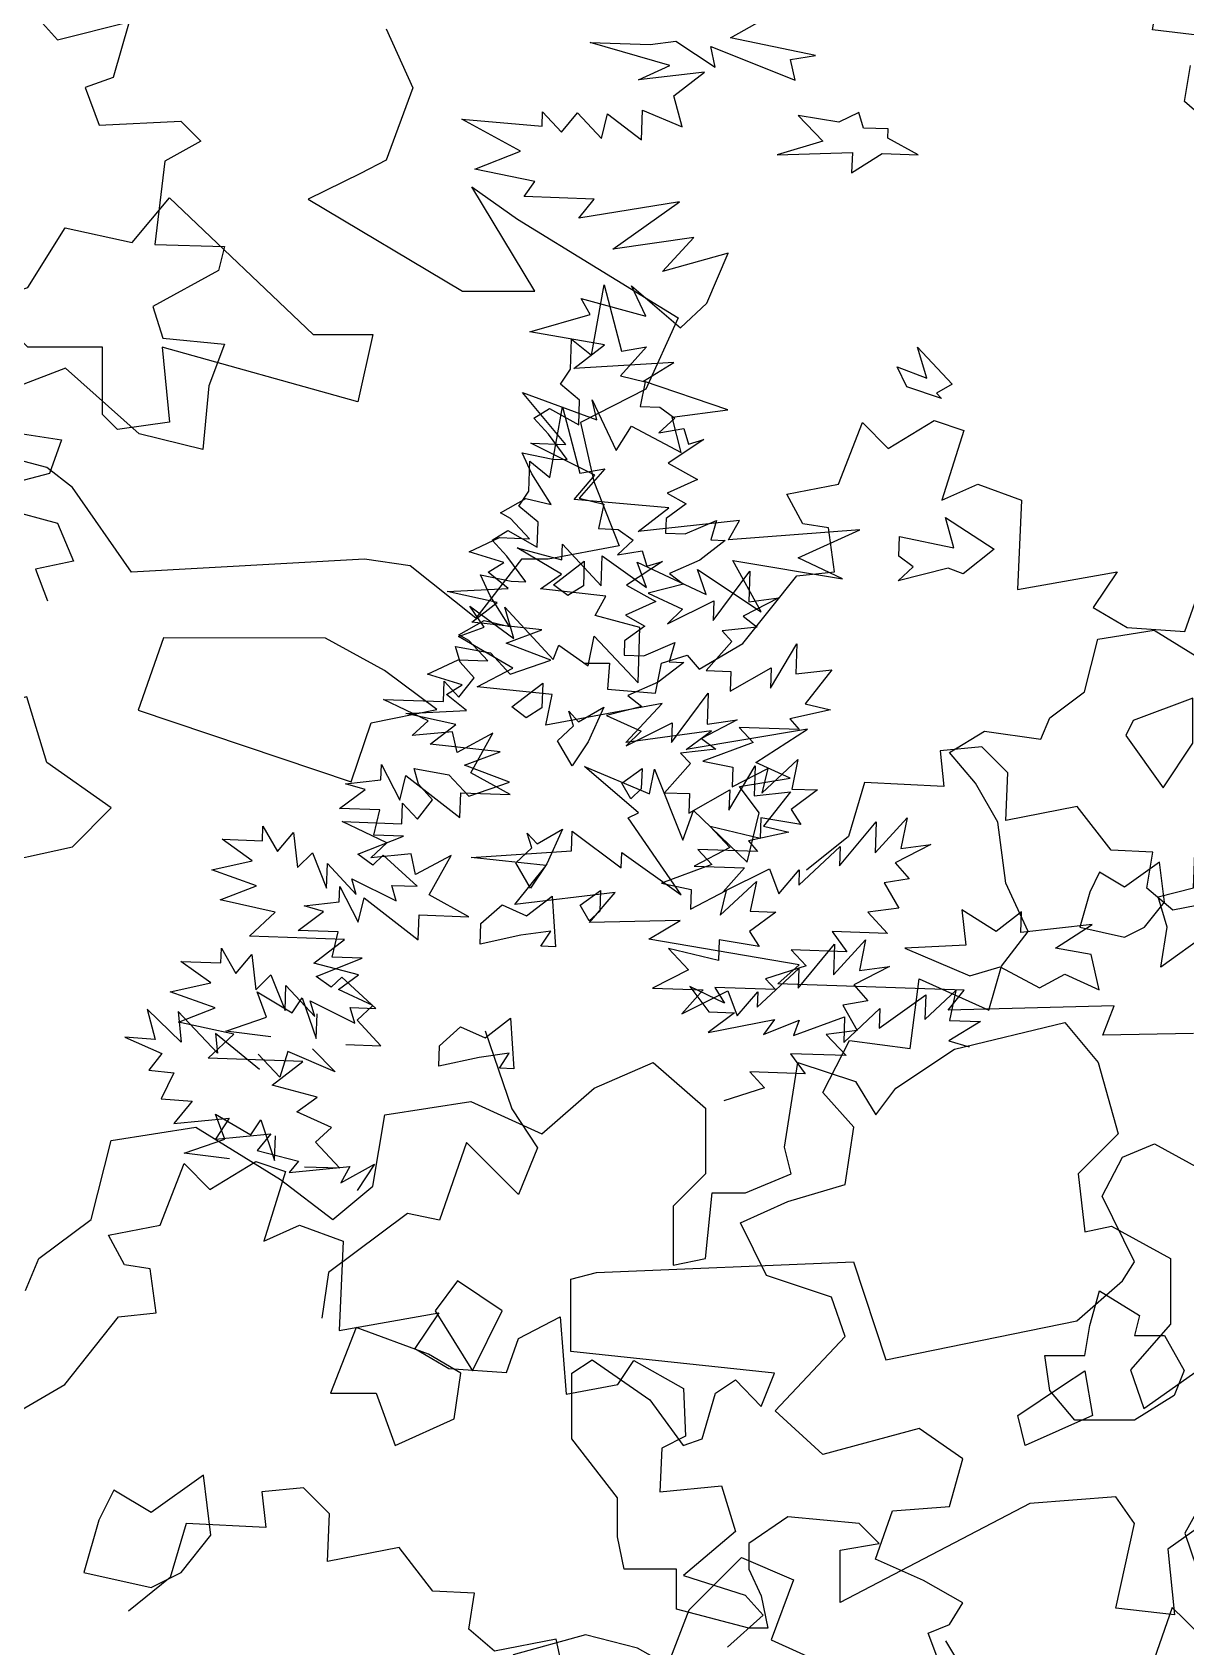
# Model space of a CAD drawing. Header units: inches. Extents: x 11.9 to 85.3, y 21.1 to 37.4.
# Drawn here: x 15.0609 to 15.3353, y 22.7362 to 23.1203 of the extents above; entities that cross this region are included whole.
import ezdxf

# ---------------------------------------------------------------- set-up
doc = ezdxf.new("R2010")
doc.units = ezdxf.units.IN
doc.header["$MEASUREMENT"] = 0
doc.layers.add('CAY', color=94, linetype='Continuous')
doc.layers.add('CAY-3', color=61, linetype='Continuous')

# ---------------------------------------------------------------- blocks, each defined once
blk = doc.blocks.new('A$C76451831')
at = {"layer": 'CAY'}
for p, q in [((2471.78, 2031.89), (2478.52, 2069.28)), ((2478.52, 2069.28), (2487.71, 2034.06)), ((2460.65, 2024.58), (2461.2, 2040.42)), ((2461.2, 2040.42), (2471.78, 2031.89)), ((2500.93, 2036.32), (2487.25, 2020.93)), ((2487.71, 2034.06), (2500.93, 2036.32)), ((2455.38, 2016.6), (2460.65, 2024.58)), ((2487.25, 2020.93), (2500.28, 2017.75)), ((2465.51, 2008.09), (2455.38, 2016.6)), ((2500.28, 2017.75), (2497.56, 2004.7)), ((2441.16, 1998.51), (2449.49, 2003.66)), ((2449.49, 2003.66), (2465.05, 1994.95)), ((2465.05, 1994.95), (2465.51, 2008.09)), ((2497.56, 2004.7), (2507.97, 2004.34)), ((2507.97, 2004.34), (2515.93, 1998.62)), ((2449.02, 1990.07), (2441.16, 1998.51)), ((2515.93, 1998.62), (2507.5, 1990.75)), ((2458.97, 1976.58), (2449.02, 1990.07)), ((2507.5, 1990.75), (2520.72, 1993.01)), ((2531.39, 1987.2), (2512.38, 1974.72)), ((2520.72, 1993.01), (2523.15, 1984.77)), ((2523.15, 1984.77), (2531.39, 1987.2)), ((2435.08, 1980.13), (2451.28, 1976.85)), ((2440.13, 1969.08), (2435.08, 1980.13)), ((2451.28, 1976.85), (2458.97, 1976.58)), ((2450.44, 1952.85), (2440.13, 1969.08)), ((2512.38, 1974.72), (2527.93, 1966.01)), ((2527.93, 1966.01), (2511.82, 1958.87)), ((2423.54, 1948.35), (2436.95, 1956.04)), ((2436.95, 1956.04), (2450.44, 1952.85)), ((2522.04, 1953.07), (2511.35, 1945.28)), ((2511.82, 1958.87), (2522.04, 1953.07)), ((2428.88, 1945.44), (2423.54, 1948.35)), ((2438.93, 1934.67), (2428.88, 1945.44)), ((2511.35, 1945.28), (2511.08, 1937.59)), ((2521.49, 1937.22), (2538.05, 1944.35)), ((2538.05, 1944.35), (2534.97, 1934.03)), ((2406.96, 1927.62), (2423.09, 1935.22)), ((2423.09, 1935.22), (2438.93, 1934.67)), ((2511.08, 1937.59), (2521.49, 1937.22)), ((2534.97, 1934.03), (2542.67, 1933.76)), ((2425.34, 1921.99), (2406.96, 1927.62)), ((2542.67, 1933.76), (2529.16, 1923.36)), ((2417.01, 1916.85), (2425.34, 1921.99)), ((2427.58, 1908.32), (2417.01, 1916.85)), ((2529.16, 1923.36), (2513.05, 1916.21)), ((2536.2, 1891.38), (2555.69, 1917.44)), ((2555.69, 1917.44), (2555.12, 1901.14)), ((2395.35, 1906.72), (2427.58, 1908.32)), ((2520.56, 1910.51), (2501.81, 1905.72)), ((2513.05, 1916.21), (2520.56, 1910.51)), ((2421.88, 1900.81), (2395.35, 1906.72)), ((2408.38, 1890.4), (2421.88, 1900.81)), ((2501.81, 1905.72), (2520.1, 1897.38)), ((2512.12, 1889.5), (2536.57, 1901.79)), ((2536.57, 1901.79), (2536.2, 1891.38)), ((2571.06, 1903.31), (2552.14, 1893.54)), ((2555.12, 1901.14), (2571.06, 1903.31)), ((2520.1, 1897.38), (2512.12, 1889.5)), ((2552.14, 1893.54), (2559.64, 1887.84)), ((2445.4, 1886.39), (2408.38, 1890.4)), ((2426.57, 1879.34), (2445.4, 1886.39)), ((2559.64, 1887.84), (2540.99, 1885.77)), ((2540.99, 1885.77), (2546.23, 1880.15)), ((2402.2, 1869.31), (2399.77, 1877.55)), ((2399.77, 1877.55), (2418.24, 1874.19)), ((2418.24, 1874.19), (2428.72, 1862.94)), ((2450.28, 1870.35), (2426.57, 1879.34)), ((2546.23, 1880.15), (2532.55, 1864.76)), ((2566.67, 1855.41), (2580.63, 1878.94)), ((2580.63, 1878.94), (2580.08, 1863.1)), ((2409.61, 1860.89), (2402.2, 1869.31)), ((2428.72, 1862.94), (2450.28, 1870.35)), ((2545.31, 1853.88), (2567.05, 1866.27)), ((2567.05, 1866.27), (2566.67, 1855.41)), ((2393.31, 1848.31), (2393.69, 1859.18)), ((2393.69, 1859.18), (2401.56, 1850.74)), ((2401.56, 1850.74), (2409.61, 1860.89)), ((2532.55, 1864.76), (2545.68, 1864.3)), ((2545.68, 1864.3), (2545.31, 1853.88)), ((2580.08, 1863.1), (2599.18, 1865.15)), ((2599.18, 1865.15), (2584.95, 1847.06)), ((2361.63, 1849.42), (2393.31, 1848.31)), ((2385.26, 1838.17), (2361.63, 1849.42)), ((2598.44, 1843.87), (2576.97, 1839.18)), ((2584.95, 1847.06), (2598.44, 1843.87)), ((2376.83, 1830.3), (2385.26, 1838.17)), ((2398.19, 1832.28), (2376.83, 1830.3)), ((2400.53, 1821.31), (2398.19, 1832.28)), ((2419.46, 1831.53), (2400.53, 1821.31)), ((2407.86, 1810.63), (2419.46, 1831.53)), ((2581.76, 1833.57), (2550.08, 1834.68)), ((2550.08, 1834.68), (2557.51, 1826.71)), ((2576.97, 1839.18), (2581.76, 1833.57)), ((2557.51, 1826.71), (2530.88, 1816.76)), ((2360.15, 1806.86), (2360.43, 1815.01)), ((2360.43, 1815.01), (2370.19, 1796.08)), ((2530.88, 1816.76), (2546.62, 1813.49)), ((2562.01, 1799.81), (2581.21, 1817.72)), ((2581.21, 1817.72), (2577.94, 1801.97)), ((2341.5, 1804.79), (2360.15, 1806.86)), ((2370.19, 1796.08), (2373.37, 1809.12)), ((2373.37, 1809.12), (2402.04, 1786.81)), ((2428.75, 1799.02), (2407.86, 1810.63)), ((2546.62, 1813.49), (2546.26, 1803.08)), ((2546.26, 1803.08), (2565.18, 1812.84)), ((2565.18, 1812.84), (2562.01, 1799.81)), ((2338.32, 1791.75), (2351.81, 1801.71)), ((2351.81, 1801.71), (2341.5, 1804.79)), ((2402.04, 1786.81), (2402.5, 1799.94)), ((2402.5, 1799.94), (2428.75, 1799.02)), ((2591.52, 1801.5), (2577.56, 1791.1)), ((2577.94, 1801.97), (2591.52, 1801.5)), ((2359.59, 1791.01), (2338.32, 1791.75)), ((2356.4, 1777.52), (2359.59, 1791.01)), ((2577.56, 1791.1), (2582.72, 1783.22)), ((2297.39, 1774.6), (2297.66, 1782.29)), ((2297.66, 1782.29), (2305.35, 1768.88)), ((2561.17, 1775.81), (2534.65, 1782.18)), ((2534.65, 1782.18), (2545.14, 1770.93)), ((2561.55, 1786.68), (2561.17, 1775.81)), ((2582.72, 1783.22), (2561.55, 1786.68)), ((2603.25, 1761.19), (2622.65, 1784.54)), ((2622.08, 1768.24), (2639.04, 1786.69)), ((2622.65, 1784.54), (2622.08, 1768.24)), ((2639.04, 1786.69), (2635.75, 1770.49)), ((2292.03, 1763.9), (2276.12, 1775.34)), ((2276.12, 1775.34), (2297.39, 1774.6)), ((2305.35, 1768.88), (2313.86, 1779.01)), ((2313.86, 1779.01), (2315.93, 1760.35)), ((2347.89, 1767.39), (2372.24, 1776.97)), ((2372.24, 1776.97), (2356.4, 1777.52)), ((2581.6, 1751.07), (2603.62, 1771.61)), ((2603.62, 1771.61), (2603.25, 1761.19)), ((2651.69, 1772.65), (2632.77, 1762.88)), ((2635.75, 1770.49), (2651.69, 1772.65)), ((2270.57, 1759.21), (2292.03, 1763.9)), ((2315.93, 1760.35), (2323.91, 1768.23)), ((2323.91, 1768.23), (2331.4, 1749.38)), ((2355.85, 1761.67), (2347.89, 1767.39)), ((2361.47, 1766.92), (2355.85, 1761.67)), ((2379.47, 1750.42), (2361.47, 1766.92)), ((2545.14, 1770.93), (2526.22, 1761.16)), ((2632.77, 1762.88), (2640.18, 1754.46)), ((2294.29, 1750.68), (2270.57, 1759.21)), ((2331.4, 1749.38), (2331.86, 1762.51)), ((2331.86, 1762.51), (2347.15, 1746.11)), ((2347.15, 1746.11), (2344.72, 1754.36)), ((2344.72, 1754.36), (2368.33, 1742.65)), ((2526.22, 1761.16), (2552.92, 1760.23)), ((2552.92, 1760.23), (2541.6, 1747.48)), ((2541.6, 1747.48), (2566.05, 1759.77)), ((2566.05, 1759.77), (2571.02, 1746.45)), ((2571.02, 1746.45), (2581.89, 1759.22)), ((2581.89, 1759.22), (2581.6, 1751.07)), ((2640.18, 1754.46), (2626.96, 1752.21)), ((2275, 1743.19), (2294.29, 1750.68)), ((2365.9, 1750.9), (2379.47, 1750.42)), ((2368.33, 1742.65), (2365.9, 1750.9)), ((2626.96, 1752.21), (2634.64, 1738.79)), ((2304.23, 1736.73), (2275, 1743.19)), ((2634.64, 1738.79), (2618.26, 1736.64)), ((2290.64, 1724.06), (2304.23, 1736.73)), ((2618.26, 1736.64), (2628.74, 1725.4)), ((2340.88, 1722.3), (2290.64, 1724.06)), ((2324.58, 1709.73), (2340.88, 1722.3)), ((2628.74, 1725.4), (2599.32, 1726.42)), ((2599.32, 1726.42), (2607.1, 1715.73)), ((2577.68, 1716.75), (2585.55, 1708.32)), ((2607.1, 1715.73), (2577.68, 1716.75)), ((2348.38, 1703.45), (2324.58, 1709.73)), ((2337.68, 1695.67), (2348.38, 1703.45)), ((2585.55, 1708.32), (2564.01, 1701.36)), ((2294.59, 1694.45), (2313.24, 1683.37)), ((2299.57, 1681.13), (2294.59, 1694.45)), ((2355.97, 1687.32), (2337.68, 1695.67)), ((2523.99, 1697.32), (2533.94, 1683.83)), ((2542.26, 1688.52), (2523.99, 1697.32)), ((2569.25, 1695.74), (2537.11, 1696.86)), ((2537.11, 1696.86), (2542.26, 1688.52)), ((2564.01, 1701.36), (2569.25, 1695.74)), ((2648.45, 1679.83), (2664.84, 1695.12)), ((2664.84, 1695.12), (2661.57, 1679.37)), ((2313.24, 1683.37), (2318.5, 1691.35)), ((2318.5, 1691.35), (2325.91, 1669.79)), ((2347.54, 1679.46), (2355.97, 1687.32)), ((2605.43, 1667.73), (2624.63, 1685.65)), ((2624.27, 1675.23), (2648.9, 1692.96)), ((2624.63, 1685.65), (2624.27, 1675.23)), ((2648.9, 1692.96), (2648.45, 1679.83)), ((2236.31, 1685.23), (2240.6, 1669.26)), ((2254.38, 1667.88), (2236.31, 1685.23)), ((2252.8, 1684.11), (2254.38, 1667.88)), ((2273.61, 1662.02), (2252.8, 1684.11)), ((2278.01, 1673.72), (2299.57, 1681.13)), ((2325.91, 1669.79), (2326.36, 1682.92)), ((2360.21, 1665.87), (2347.54, 1679.46)), ((2547.52, 1683.35), (2533.56, 1672.96)), ((2533.56, 1672.96), (2568.69, 1679.89)), ((2533.94, 1683.83), (2547.52, 1683.35)), ((2568.69, 1679.89), (2562.98, 1671.93)), ((2562.98, 1671.93), (2581.82, 1679.44)), ((2578.82, 1671.38), (2605.9, 1681.31)), ((2581.82, 1679.44), (2578.82, 1671.38)), ((2605.9, 1681.31), (2605.43, 1667.73)), ((2677.86, 1678.8), (2661.19, 1668.5)), ((2661.57, 1679.37), (2677.86, 1678.8)), ((2664.25, 1664.12), (2722.62, 1678.28)), ((2722.62, 1678.28), (2740.31, 1657.04)), ((2224.56, 1670.43), (2244.05, 1661.86)), ((2240.6, 1669.26), (2224.56, 1670.43)), ((2272.6, 1672.39), (2273.61, 1662.02)), ((2295.85, 1653.27), (2272.6, 1672.39)), ((2301.92, 1670.62), (2278.01, 1673.72)), ((2244.05, 1661.86), (2237.18, 1653)), ((2306.71, 1649.32), (2295.06, 1661.39)), ((2310.84, 1662.93), (2306.71, 1649.32)), ((2336, 1652.18), (2310.84, 1662.93)), ((2323.91, 1664.2), (2336, 1652.18)), ((2341.65, 1666.52), (2360.21, 1665.87)), ((2633, 1643.47), (2664.25, 1664.12)), ((2661.19, 1668.5), (2671.96, 1665.41)), ((2237.18, 1653), (2250.52, 1651.57)), ((2250.52, 1651.57), (2243.68, 1637.7)), ((2473.21, 1643.47), (2504.46, 1657.04)), ((2504.46, 1657.04), (2532.18, 1632.86)), ((2574.04, 1612.21), (2581.11, 1657.04)), ((2581.11, 1657.04), (2611.77, 1647.01)), ((2740.31, 1657.04), (2750.93, 1619.29)), ((2445.5, 1619.29), (2473.21, 1643.47)), ((2611.77, 1647.01), (2622.39, 1629.32)), ((2622.39, 1629.32), (2633, 1643.47)), ((2243.68, 1637.7), (2260.17, 1636.58)), ((2260.17, 1636.58), (2250.41, 1624.7)), ((2362.36, 1629.32), (2407.77, 1636.4)), ((2407.77, 1636.4), (2445.5, 1619.29)), ((2250.41, 1624.7), (2279.71, 1627.56)), ((2279.71, 1627.56), (2272.61, 1616.4)), ((2355.88, 1591.57), (2362.36, 1629.32)), ((2532.18, 1632.86), (2532.18, 1598.05)), ((2217.32, 1615.75), (2262.13, 1622.83)), ((2262.13, 1622.83), (2306.94, 1595.11)), ((2272.61, 1616.4), (2301.91, 1619.26)), ((2301.91, 1619.26), (2294.59, 1610.35)), ((2750.93, 1619.29), (2729.7, 1598.05)), ((2206.7, 1573.87), (2217.32, 1615.75)), ((2294.59, 1610.35), (2316.52, 1604.76)), ((2577.58, 1598.05), (2574.04, 1612.21)), ((2316.52, 1604.76), (2311.64, 1598.82)), ((2311.64, 1598.82), (2343.64, 1601.95)), ((2339.03, 1593.3), (2356.71, 1603.22)), ((2343.64, 1601.95), (2339.03, 1593.3)), ((2356.71, 1603.22), (2347.62, 1589.13)), ((2306.94, 1595.11), (2334.65, 1573.87)), ((2334.65, 1573.87), (2355.88, 1591.57)), ((2532.18, 1598.05), (2515.08, 1580.95)), ((2553.4, 1588.03), (2577.58, 1598.05)), ((2729.7, 1598.05), (2733.24, 1567.38)), ((2532.18, 1553.22), (2535.71, 1588.03)), ((2535.71, 1588.03), (2553.4, 1588.03)), ((2515.08, 1580.95), (2515.08, 1549.69)), ((2178.99, 1553.22), (2206.7, 1573.87)), ((2733.24, 1567.38), (2747.39, 1570.33)), ((2747.39, 1570.33), (2778.64, 1553.22)), ((2171.92, 1536.12), (2178.99, 1553.22)), ((2515.08, 1549.69), (2532.18, 1553.22)), ((2778.64, 1553.22), (2778.64, 1518.42)), ((2764.49, 1473.59), (2857.65, 1539.66)), ((2778.64, 1518.42), (2757.41, 1494.24)), ((2757.41, 1494.24), (2764.49, 1473.59)), ((5942.98, 1269.38), (5949.73, 1306.77)), ((5949.73, 1306.77), (5958.92, 1271.55)), ((5931.85, 1262.06), (5932.41, 1277.91)), ((5932.41, 1277.91), (5942.98, 1269.38)), ((5972.14, 1273.8), (5958.46, 1258.41)), ((5958.92, 1271.55), (5972.14, 1273.8)), ((5926.59, 1254.09), (5931.85, 1262.06)), ((5958.46, 1258.41), (5971.49, 1255.24)), ((5936.72, 1245.57), (5926.59, 1254.09)), ((5971.49, 1255.24), (5968.77, 1242.19)), ((5912.36, 1236), (5920.7, 1241.15)), ((5920.7, 1241.15), (5936.26, 1232.44)), ((5936.26, 1232.44), (5936.72, 1245.57)), ((5968.77, 1242.19), (5979.18, 1241.82)), ((5979.18, 1241.82), (5987.14, 1236.11)), ((5920.23, 1227.56), (5912.36, 1236)), ((5987.14, 1236.11), (5978.71, 1228.24)), ((5930.18, 1214.07), (5920.23, 1227.56)), ((5978.71, 1228.24), (5991.93, 1230.5)), ((6002.6, 1224.69), (5983.58, 1212.2)), ((5991.93, 1230.5), (5994.36, 1222.25)), ((5994.36, 1222.25), (6002.6, 1224.69)), ((5906.28, 1217.62), (5922.48, 1214.34)), ((5911.34, 1206.57), (5906.28, 1217.62)), ((5921.65, 1190.34), (5911.34, 1206.57)), ((5922.48, 1214.34), (5930.18, 1214.07)), ((5983.58, 1212.2), (5999.14, 1203.5)), ((5999.14, 1203.5), (5983.03, 1196.36)), ((5894.75, 1185.84), (5908.16, 1193.53)), ((5908.16, 1193.53), (5921.65, 1190.34)), ((5993.25, 1190.56), (5982.56, 1182.77)), ((5983.03, 1196.36), (5993.25, 1190.56)), ((5900.09, 1182.93), (5894.75, 1185.84)), ((5910.13, 1172.16), (5900.09, 1182.93)), ((5982.56, 1182.77), (5982.29, 1175.08)), ((5992.7, 1174.71), (6009.26, 1181.84)), ((6009.26, 1181.84), (6006.18, 1171.52)), ((5878.17, 1165.11), (5894.29, 1172.71)), ((5894.29, 1172.71), (5910.13, 1172.16)), ((5982.29, 1175.08), (5992.7, 1174.71)), ((5896.55, 1159.48), (5878.17, 1165.11)), ((6013.87, 1171.25), (6000.37, 1160.84)), ((6006.18, 1171.52), (6013.87, 1171.25)), ((5888.21, 1154.33), (5896.55, 1159.48)), ((6000.37, 1160.84), (5984.26, 1153.7)), ((5898.79, 1145.8), (5888.21, 1154.33)), ((5991.76, 1148), (5973.02, 1143.21)), ((5984.26, 1153.7), (5991.76, 1148)), ((6007.41, 1128.86), (6026.9, 1154.93)), ((6026.9, 1154.93), (6026.33, 1138.63)), ((5866.56, 1144.21), (5898.79, 1145.8)), ((5893.09, 1138.3), (5866.56, 1144.21)), ((5879.59, 1127.89), (5893.09, 1138.3)), ((5973.02, 1143.21), (5991.31, 1134.87)), ((5983.33, 1126.99), (6007.77, 1139.28)), ((6007.77, 1139.28), (6007.41, 1128.86)), ((6042.27, 1140.79), (6023.35, 1131.03)), ((6026.33, 1138.63), (6042.27, 1140.79)), ((5991.31, 1134.87), (5983.33, 1126.99)), ((6023.35, 1131.03), (6030.85, 1125.33)), ((5916.61, 1123.88), (5879.59, 1127.89)), ((5897.78, 1116.83), (5916.61, 1123.88)), ((6030.85, 1125.33), (6012.2, 1123.26)), ((6012.2, 1123.26), (6017.44, 1117.63)), ((5870.98, 1115.04), (5889.44, 1111.68)), ((5873.41, 1106.8), (5870.98, 1115.04)), ((5921.48, 1107.84), (5897.78, 1116.83)), ((6017.44, 1117.63), (6003.76, 1102.25)), ((6037.87, 1092.89), (6051.84, 1116.43)), ((6051.84, 1116.43), (6051.28, 1100.59)), ((5880.82, 1098.38), (5873.41, 1106.8)), ((5889.44, 1111.68), (5899.93, 1100.43)), ((5899.93, 1100.43), (5921.48, 1107.84)), ((5864.52, 1085.8), (5864.9, 1096.67)), ((5864.9, 1096.67), (5872.76, 1088.23)), ((5872.76, 1088.23), (5880.82, 1098.38)), ((6003.76, 1102.25), (6016.89, 1101.79)), ((6016.52, 1091.37), (6038.25, 1103.76)), ((6016.89, 1101.79), (6016.52, 1091.37)), ((6038.25, 1103.76), (6037.87, 1092.89)), ((6051.28, 1100.59), (6070.39, 1102.64)), ((6070.39, 1102.64), (6056.16, 1084.55)), ((5856.47, 1075.66), (5832.84, 1086.91)), ((5832.84, 1086.91), (5864.52, 1085.8)), ((6069.65, 1081.36), (6048.18, 1076.67)), ((6056.16, 1084.55), (6069.65, 1081.36)), ((5848.03, 1067.79), (5856.47, 1075.66)), ((5869.4, 1069.76), (5848.03, 1067.79)), ((5871.74, 1058.8), (5869.4, 1069.76)), ((6052.97, 1071.06), (6021.29, 1072.17)), ((6021.29, 1072.17), (6028.72, 1064.2)), ((6048.18, 1076.67), (6052.97, 1071.06)), ((5890.67, 1069.02), (5871.74, 1058.8)), ((5879.07, 1048.12), (5890.67, 1069.02)), ((6028.72, 1064.2), (6002.09, 1054.25)), ((5831.36, 1044.35), (5831.64, 1052.5)), ((5831.64, 1052.5), (5841.4, 1033.57)), ((6002.09, 1054.25), (6017.83, 1050.98)), ((6033.21, 1037.3), (6052.42, 1055.21)), ((6052.42, 1055.21), (6049.15, 1039.46)), ((5812.7, 1042.28), (5831.36, 1044.35)), ((5841.4, 1033.57), (5844.58, 1046.6)), ((5844.58, 1046.6), (5873.25, 1024.3)), ((5899.96, 1036.51), (5879.07, 1048.12)), ((6017.83, 1050.98), (6017.47, 1040.57)), ((6017.47, 1040.57), (6036.39, 1050.33)), ((6036.39, 1050.33), (6033.21, 1037.3)), ((5809.53, 1029.24), (5823.02, 1039.2)), ((5823.02, 1039.2), (5812.7, 1042.28)), ((5873.25, 1024.3), (5873.71, 1037.43)), ((5873.71, 1037.43), (5899.96, 1036.51)), ((6062.73, 1038.99), (6048.77, 1028.59)), ((6049.15, 1039.46), (6062.73, 1038.99)), ((5830.8, 1028.5), (5809.53, 1029.24)), ((5827.61, 1015.01), (5830.8, 1028.5)), ((6048.77, 1028.59), (6053.93, 1020.71)), ((5768.6, 1012.08), (5768.87, 1019.78)), ((5768.87, 1019.78), (5776.56, 1006.37)), ((6005.86, 1019.66), (6016.35, 1008.42)), ((6032.38, 1013.3), (6005.86, 1019.66)), ((6032.76, 1024.17), (6032.38, 1013.3)), ((6053.93, 1020.71), (6032.76, 1024.17)), ((6074.46, 998.68), (6093.86, 1022.03)), ((6093.29, 1005.73), (6110.24, 1024.18)), ((6093.86, 1022.03), (6093.29, 1005.73)), ((6110.24, 1024.18), (6106.96, 1007.97)), ((5747.33, 1012.83), (5768.6, 1012.08)), ((5763.24, 1001.39), (5747.33, 1012.83)), ((5776.56, 1006.37), (5785.07, 1016.5)), ((5785.07, 1016.5), (5787.13, 997.84)), ((5819.1, 1004.88), (5843.45, 1014.46)), ((5843.45, 1014.46), (5827.61, 1015.01)), ((6122.9, 1010.14), (6103.98, 1000.37)), ((6106.96, 1007.97), (6122.9, 1010.14)), ((5741.78, 996.7), (5763.24, 1001.39)), ((5787.13, 997.84), (5795.11, 1005.72)), ((5795.11, 1005.72), (5802.61, 986.87)), ((5827.06, 999.16), (5819.1, 1004.88)), ((5832.68, 1004.41), (5827.06, 999.16)), ((5850.68, 987.91), (5832.68, 1004.41)), ((6016.35, 1008.42), (5997.43, 998.65)), ((6052.81, 988.56), (6074.83, 1009.1)), ((6074.83, 1009.1), (6074.46, 998.68)), ((5765.5, 988.16), (5741.78, 996.7)), ((5802.61, 986.87), (5803.07, 1000)), ((5803.07, 1000), (5818.36, 983.6)), ((5997.43, 998.65), (6024.13, 997.72)), ((6024.13, 997.72), (6012.81, 984.97)), ((6012.81, 984.97), (6037.25, 997.26)), ((6037.25, 997.26), (6042.23, 983.94)), ((6042.23, 983.94), (6053.09, 996.71)), ((6053.09, 996.71), (6052.81, 988.56)), ((6103.98, 1000.37), (6111.38, 991.95)), ((5746.21, 980.68), (5765.5, 988.16)), ((5818.36, 983.6), (5815.93, 991.84)), ((5815.93, 991.84), (5839.54, 980.14)), ((5839.54, 980.14), (5837.1, 988.38)), ((5837.1, 988.38), (5850.68, 987.91)), ((6111.38, 991.95), (6098.16, 989.69)), ((6098.16, 989.69), (6105.85, 976.28)), ((5775.43, 974.22), (5746.21, 980.68)), ((6105.85, 976.28), (6089.46, 974.13)), ((5761.85, 961.55), (5775.43, 974.22)), ((6089.46, 974.13), (6099.95, 962.89)), ((5812.09, 959.79), (5761.85, 961.55)), ((5795.79, 947.21), (5812.09, 959.79)), ((6070.53, 963.91), (6078.31, 953.21)), ((6099.95, 962.89), (6070.53, 963.91)), ((6078.31, 953.21), (6048.89, 954.24)), ((6048.89, 954.24), (6056.75, 945.81)), ((5819.59, 940.94), (5795.79, 947.21)), ((6056.75, 945.81), (6035.21, 938.85)), ((5808.89, 933.16), (5819.59, 940.94)), ((5827.18, 924.81), (5808.89, 933.16)), ((5770.77, 918.62), (5765.8, 931.94)), ((5765.8, 931.94), (5784.45, 920.86)), ((5784.45, 920.86), (5789.71, 928.84)), ((5789.71, 928.84), (5797.11, 907.27)), ((5818.75, 916.95), (5827.18, 924.81)), ((5749.22, 911.21), (5770.77, 918.62)), ((5797.11, 907.27), (5797.57, 920.4)), ((5831.42, 903.36), (5818.75, 916.95)), ((5773.13, 908.11), (5749.22, 911.21)), ((5812.86, 904), (5831.42, 903.36)), ((3915.07, 501.08), (3897.97, 463.33)), ((3897.97, 463.33), (3863.18, 445.64)), ((3863.18, 445.64), (3870.26, 414.37)), ((3870.26, 414.37), (3883.82, 380.16)), ((3883.82, 380.16), (3846.08, 373.08)), ((3831.93, 373.08), (3807.76, 341.82)), ((3846.08, 373.08), (3831.93, 373.08))]:
    blk.add_line(p, q, dxfattribs=at)
for points in [[(2451.67, 1910.2), (2467.97, 1922.77), (2467.51, 1909.64), (2459.17, 1904.49)], [(2453.77, 1827.61), (2462.2, 1835.48), (2459.75, 1843.27), (2464.99, 1837.65), (2478.4, 1845.34), (2470.06, 1827.05), (2461.46, 1814.2)], [(2452.67, 1718.4), (2444.98, 1718.67), (2450.24, 1726.64), (2434.31, 1724.48), (2412.84, 1719.79), (2413.22, 1730.66), (2424.45, 1740.69), (2437.38, 1734.8), (2450.89, 1745.21)], [(2424.51, 1525.4), (2400.76, 1541.24), (2388.88, 1525.4), (2408.68, 1493.71)], [(2721.43, 1485.79), (2733.31, 1493.71), (2737.27, 1469.95), (2701.64, 1454.11), (2697.68, 1469.95)], [(2270.12, 1406.58), (2266.16, 1438.27), (2238.45, 1418.46), (2218.65, 1430.34), (2210.73, 1414.5), (2202.82, 1386.78), (2238.45, 1378.86), (2254.28, 1386.78)], [(2523.49, 1366.98), (2551.2, 1394.7), (2578.91, 1382.82), (2567.03, 1351.13), (2610.58, 1331.33), (2578.91, 1287.77), (2563.08, 1319.45), (2503.69, 1315.49)], [(5922.87, 1147.68), (5939.17, 1160.26), (5938.72, 1147.13), (5930.38, 1141.98)], [(5924.98, 1065.1), (5933.41, 1072.97), (5930.96, 1080.76), (5936.2, 1075.14), (5949.61, 1082.83), (5941.27, 1064.53), (5932.66, 1051.69)], [(5923.88, 955.89), (5916.19, 956.16), (5921.45, 964.13), (5905.51, 961.97), (5884.05, 957.28), (5884.43, 968.14), (5895.66, 978.18), (5908.59, 972.29), (5922.1, 982.7)], [(4013.22, 601.66), (4010.78, 609.9), (4000.19, 604.83), (3978.56, 608.31), (3991.67, 594.7), (3967.4, 587.39), (4007.33, 588.72), (4006.95, 577.85), (4023.17, 588.16), (4042.18, 587.5), (4026.17, 596.22), (4026.34, 601.2)], [(4054.58, 458.38), (4036.22, 464.46), (4031.15, 475.06), (4046.8, 469.08), (4041.94, 485.57), (4060.28, 465.89), (4051.96, 461.19)], [(4032.03, 374.79), (4032.39, 385.2), (4061.19, 379.21), (4056.76, 395.23), (4082.46, 378.47), (4066.14, 365.44), (4058.09, 368.44), (4031.57, 361.66), (4039.53, 369.08)], [(4174.25, 178.06), (4169.37, 194.1), (4188.11, 198.88), (4188.76, 217.45), (4209.29, 195.42), (4222.88, 208.09), (4238.43, 186.24), (4264.77, 188.04), (4278.08, 179.87), (4245.76, 175.56), (4224.85, 186.72), (4211.07, 168.61), (4195.42, 174.6), (4170.79, 156.87)], [(4138.19, 144.86), (4133.86, 163.6), (4114.95, 166.98), (4134.42, 179.45), (4096.66, 175.33), (4097.04, 186.2), (4083.54, 175.79), (4065.36, 187.3), (4067.43, 168.64), (4035.2, 167.05), (4069.57, 152.25), (4085.6, 157.13), (4106.51, 145.97), (4119.91, 153.21)]]:
    blk.add_lwpolyline(points, close=True, dxfattribs=at)
for points in [[(2492.57, 1796.79), (2487.87, 1805.12), (2498.57, 1812.9), (2498.19, 1802.04), (2492.57, 1796.79)], [(5672.5, 1511.88), (5682, 1501.33), (5719.96, 1510.83), (5711.53, 1481.3), (5696.76, 1476.02), (5704.14, 1455.98), (5747.39, 1458.09), (5757.93, 1447.55), (5738.95, 1437), (5733.67, 1392.7), (5770.59, 1391.65), (5767.42, 1378.99), (5732.62, 1360.01), (5737.89, 1343.13), (5770.59, 1339.97), (5762.15, 1317.82), (5758.99, 1284.07), (5725.24, 1292.51), (5686.21, 1327.31), (5661.96, 1317.82)], [(5656.68, 1293.56), (5684.1, 1289.34), (5677.78, 1271.41), (5657.74, 1266.14)], [(5654.57, 1252.43), (5682, 1245.05), (5690.43, 1225.01), (5670.39, 1220.79), (5676.72, 1203.91)], [(473.02, 989.73), (457.2, 1003.44), (460.36, 1022.42)], [(484.62, 1036.13), (440.32, 1041.41), (444.54, 1066.72), (471.97, 1087.81)], [(4188.14, 121.81), (4140.07, 120.77), (4146.06, 136.43), (4058.06, 134.06), (4066.59, 144.65), (3967.92, 148.09), (3979.15, 158.13), (3899.42, 171.79), (3916.08, 181.63), (3868, 180.59), (3881.7, 196.44), (3828.46, 190.13), (3845.04, 210.86), (3805.31, 214.97), (3858.45, 218.55), (3858.82, 228.97), (3884.87, 209.47), (3885.16, 217.62), (3916.55, 195.22), (3888.52, 236.09), (3894.05, 238.62), (3865.45, 263.19), (3899.84, 248.84), (3902.56, 261.89), (3917.56, 224.2), (3923.09, 239.87), (3951.6, 212.58), (3957.94, 238.65), (3947.56, 252.62), (3974.45, 257.12), (3956.16, 265.46), (3983.51, 283.09), (3919.24, 272.19), (3932.73, 282.15), (3887.2, 276.03), (3906.5, 296.66), (3844.92, 285.21), (3848.21, 301.42), (3808.47, 305.53), (3827.39, 315.29), (3798.53, 332.17), (3812.3, 337.13), (3804.53, 348.28), (3827.95, 331.14), (3823.09, 347.63), (3848.86, 319.98), (3851.84, 327.59), (3867.32, 316.62), (3870.59, 332.37), (3893.74, 307.54), (3894.76, 336.97), (3870.97, 343.24), (3876.76, 353.46), (3842.01, 357.4), (3853.15, 365.17), (3829.62, 379.13), (3853.42, 372.86), (3853.71, 381.01), (3874.23, 358.99), (3874.79, 374.84), (3898.22, 358.15), (3893.25, 371.47), (3929.81, 354.33), (3925.29, 367.63), (3958.94, 345.15), (3944.04, 372.42), (4002.15, 362.68), (3978.53, 373.93), (4011.22, 388.66), (3941.7, 383.38), (3947.49, 393.61), (3893.82, 387.77), (3910.12, 400.35), (3859.97, 404.82), (3870.84, 417.59), (3837, 434.64), (3855.56, 433.99), (3832.5, 461.54), (3871.87, 447.02), (3869.52, 457.53), (3882.18, 430.79), (3890.33, 443.66), (3916.58, 429.59), (3911.79, 448.35), (3941.39, 452.3), (3896.6, 467.46), (3912.81, 477.32), (3859.68, 474.19), (3875.98, 486.77), (3836.34, 493.59), (3868.38, 502.9), (3863.69, 511.23), (3897.8, 501.87), (3890.21, 518.01), (3916.17, 495.79), (3930.22, 508.9), (3941.57, 535.25), (3906.79, 525.59), (3923.28, 543.6), (3880.46, 537.39), (3915.78, 562.45), (3862.46, 553.88), (3870.52, 564.03), (3833.41, 565.32), (3839.12, 573.28), (3807.18, 579.84), (3831.53, 589.42), (3800.4, 606.37), (3842.87, 602.62), (3843.13, 610.32), (3853.18, 599.54), (3861.69, 609.67), (3874.36, 596.08), (3877.53, 609.12), (3895.63, 595.34), (3896.18, 611.18), (3917.17, 602.29), (3912.76, 618.77), (3929.06, 631.34), (3894.02, 627.13), (3910.6, 634.71), (3868.43, 647.06), (3900.12, 645.95), (3913.77, 647.74), (3934.59, 633.87), (3932.25, 644.83), (3976.94, 626.95), (3974.6, 637.91), (3987.82, 640.17), (3942.83, 649.45), (3970.11, 664.82)], [(5963.78, 1034.28), (5959.08, 1042.61), (5969.78, 1050.39), (5969.4, 1039.52), (5963.78, 1034.28)]]:
    blk.add_lwpolyline(points, dxfattribs=at)
at = {"layer": 'CAY-3'}
for p, q in [((3760.27, 654.16), (3774.42, 622.9)), ((6173.4, 618.5), (6152.76, 652.71)), ((3774.42, 622.9), (3760.27, 584.56)), ((3760.27, 584.56), (3746.71, 577.48)), ((3746.71, 577.48), (3719, 563.91)), ((3839.01, 515.24), (3805.67, 570.4)), ((3805.67, 570.4), (3829.84, 553.29)), ((3719, 563.91), (3800.68, 515.24)), ((3829.84, 553.29), (3915.07, 501.08)), ((3800.68, 515.24), (3839.01, 515.24)), ((86.67, 510.8), (100.83, 469.51)), ((100.83, 469.51), (114.39, 448.86)), ((76.77, 451.7), (62.5, 410.52)), ((86.67, 441.79), (76.77, 451.7)), ((114.39, 448.86), (104.36, 424.09)), ((424.31, 443.8), (441.41, 450.88)), ((441.41, 450.88), (472.66, 433.77)), ((104.36, 424.09), (86.67, 441.79)), ((413.69, 423.15), (424.31, 443.8)), ((3580.44, 421.75), (3528.55, 435.32)), ((430.79, 388.35), (413.69, 423.15)), ((3594, 411.14), (3580.44, 421.75)), ((45.4, 414.06), (3.54, 382.8)), ((62.5, 410.52), (45.4, 414.06)), ((3625.25, 366.31), (3594, 411.14)), ((145.64, 382.8), (281.82, 388.34)), ((281.82, 388.34), (298.92, 336.43)), ((424.31, 378.32), (430.79, 388.35)), ((3.54, 382.8), (0, 358.62)), ((132.08, 379.26), (145.64, 382.8)), ((132.08, 340.92), (132.08, 379.26)), ((400.13, 357.09), (424.31, 378.32)), ((3748.79, 373.08), (3625.25, 366.31)), ((3772.97, 369.54), (3748.79, 373.08)), ((3807.76, 341.82), (3772.97, 369.54)), ((298.92, 336.43), (400.13, 357.09)), ((239.96, 329.35), (132.08, 340.92)), ((132.65, 329.35), (143.26, 336.43)), ((143.26, 336.43), (173.92, 315.2)), ((132.65, 294.55), (132.65, 329.35)), ((208.71, 318.73), (219.32, 325.81)), ((219.32, 325.81), (232.89, 311.66)), ((232.89, 311.66), (239.96, 329.35)), ((201.64, 294.55), (208.71, 318.73)), ((173.92, 315.2), (191.61, 291.01)), ((156.82, 263.29), (132.65, 294.55)), ((191.61, 291.01), (201.64, 294.55)), ((156.82, 242.64), (156.82, 263.29)), ((375.37, 260.35), (274.75, 207.84)), ((420.77, 263.89), (375.37, 260.35)), ((430.79, 249.73), (420.77, 263.89)), ((247.04, 253.26), (226.4, 239.1)), ((284.77, 249.72), (247.04, 253.26)), ((295.39, 239.1), (284.77, 249.72)), ((420.77, 204.9), (430.79, 249.73)), ((472.66, 253.27), (448.48, 236.17)), ((160.36, 225.54), (156.82, 242.64)), ((226.4, 239.1), (226.4, 225.54)), ((274.75, 235.56), (295.39, 239.1)), ((274.75, 207.84), (274.75, 235.56)), ((448.48, 236.17), (452.02, 201.37)), ((188.07, 225.54), (160.36, 225.54)), ((188.07, 204.3), (188.07, 225.54)), ((226.4, 225.54), (232.89, 211.38)), ((232.89, 211.38), (236.42, 194.27)), ((226.4, 194.27), (188.07, 204.3)), ((452.02, 201.37), (420.77, 204.9)), ((236.42, 194.27), (226.4, 194.27))]:
    blk.add_line(p, q, dxfattribs=at)
for points in [[(6154.79, 626.83), (6143.39, 656.72), (6154.79, 661.43), (6161.86, 672.84), (6141.03, 684.64), (6115.48, 696.04), (6124.52, 721.6), (6154.79, 723.96), (6161.86, 749.13), (6138.67, 765.25), (6087.57, 751.49), (6062.41, 774.69), (6099.36, 814.01), (6092.29, 834.85), (6057.7, 846.26), (6043.94, 874.18), (6069.1, 885.58), (6099.36, 894.63), (6104.08, 924.91), (6087.57, 943.39), (6101.72, 970.92), (6133.95, 966.59), (6138.67, 1003.56), (6175.62, 987.04), (6182.3, 1010.24), (6196.45, 1028.72), (6184.66, 1054.28), (6180.34, 1086.53), (6168.55, 1107.37), (6154.79, 1123.49), (6173.26, 1134.9), (6203.14, 1130.57), (6207.85, 1141.98), (6226.33, 1155.74), (6233.4, 1183.66), (6263.28, 1188.38), (6293.15, 1169.9)], [(6291.19, 730.65), (6279.39, 709.8), (6288.83, 682.28)], [(6291.19, 652), (6279.39, 663.79), (6272.79, 670.4), (6263.28, 642.95)], [(5662.63, 774.94), (5685.84, 788.65), (5714.31, 824.51), (5734.35, 826.62), (5731.19, 849.82), (5717.48, 851.93), (5709.04, 867.75), (5736.46, 873.03), (5749.12, 905.72), (5762.83, 892.01), (5787.09, 906.78), (5802.91, 901.5), (5791.3, 864.59), (5810.29, 873.03), (5833.49, 864.59), (5831.38, 817.13), (5884.12, 826.62), (5871.46, 807.64), (5889.39, 797.09), (5919.98, 794.98), (5926.3, 812.91), (5948.45, 824.51), (5951.62, 783.38), (5979.04, 788.65), (5987.48, 801.31), (6013.84, 786.54), (6014.9, 761.23), (6002.24, 754.9), (6001.19, 731.7), (6033.88, 734.86), (6041.27, 710.61), (6013.84, 687.4), (6046.54, 676.86), (6056.03, 666.31), (6037.05, 649.43)], [(5949.51, 638.89), (5946.34, 653.65), (5913.65, 647.32), (5899.94, 658.93), (5903.1, 677.91), (5880.95, 678.97), (5863.02, 702.17), (5825.05, 694.79), (5826.11, 720.1), (5812.4, 733.81), (5790.25, 731.7), (5792.36, 712.72), (5750.17, 714.82), (5741.73, 686.35), (5719.59, 668.42)], [(138.89, 705.64), (152.6, 705.64), (151.54, 691.93), (176.86, 689.82), (180.02, 705.64), (193.73, 709.86), (200.06, 702.48), (223.26, 716.19), (251.74, 752.05), (271.78, 754.16), (268.61, 777.36), (254.9, 779.47), (246.47, 795.29), (273.89, 800.56), (286.54, 833.26), (300.26, 819.55), (324.51, 834.31), (340.33, 829.04), (328.73, 792.13), (347.72, 800.56), (370.92, 792.13), (368.81, 744.67), (421.54, 754.16), (408.89, 735.17), (426.82, 724.63), (457.4, 722.52), (463.73, 740.45)], [(483.77, 581.19), (451.08, 574.86), (437.36, 586.46), (440.53, 605.45), (418.38, 606.5), (400.45, 629.7), (362.48, 622.32), (363.54, 647.63), (349.83, 661.35), (327.68, 659.24), (329.79, 640.25), (287.6, 642.36), (279.16, 613.88), (257.01, 595.95)]]:
    blk.add_lwpolyline(points, dxfattribs=at)
for points in [[(6268.6, 1044.21), (6265.97, 1065.34), (6247.49, 1052.14), (6234.29, 1060.06), (6229.02, 1049.49), (6223.74, 1031.01), (6247.49, 1025.73), (6258.05, 1031.01)], [(6252.77, 814.5), (6268.6, 814.5), (6279.16, 796.02), (6273.88, 782.82), (6252.77, 769.62), (6221.1, 769.62), (6207.9, 785.46), (6205.26, 803.94), (6226.38, 803.94), (6229.02, 819.79), (6234.29, 838.27), (6255.41, 825.07)], [(430.06, 675.26), (426.1, 667.34), (445.9, 639.61), (461.73, 663.38), (461.73, 687.14)], [(3570.31, 517.12), (3590.11, 548.81), (3625.74, 540.89), (3645.53, 564.65), (3721.57, 492.22), (3753.24, 492.22), (3745.33, 456.57), (3641.57, 485.44), (3645.53, 445.83), (3617.82, 441.87), (3609.9, 449.79), (3609.9, 485.44), (3570.31, 485.44), (3546.56, 509.2)], [(56.59, 339.38), (18.26, 353.54), (4.7, 318.73), (28.88, 318.73), (38.9, 291.01), (70.15, 305.17), (73.69, 329.35)], [(3535.03, 335.04), (3525.01, 352.15), (3500.84, 352.15), (3500.84, 310.86), (3476.07, 293.16), (3451.9, 300.24), (3462.51, 258.95), (3503.78, 255.41), (3517.94, 224.15), (3490.22, 207.04), (3490.22, 175.78), (3503.78, 161.62), (3538.57, 144.52), (3556.26, 172.24), (3545.65, 209.99), (3594, 220.61), (3614.63, 241.26), (3580.44, 265.44), (3569.82, 300.24), (3531.5, 290.21)], [(3728.16, 331.2), (3642.35, 331.5), (3628.78, 293.16), (3741.72, 255.11), (3752.33, 286.37), (3787.12, 293.45), (3759.41, 314.1)], [(167.44, 183.66), (139.73, 190.73), (101.4, 180.12), (101.4, 159.47), (118.5, 148.85), (112.01, 114.64), (136.19, 117.59), (146.21, 152.39), (156.82, 155.93), (191.61, 170.09)]]:
    blk.add_lwpolyline(points, close=True, dxfattribs=at)

msp = doc.modelspace()

# ---------------------------------------------------------------- block references
at = {"layer": 'CAY', "xscale": 0.0004489089019145984, "yscale": 0.0004489089019145984, "zscale": 0.0004489089019145984}
for p in [(13.45711, 22.82744), (15.12979, 22.65341), (12.51623, 22.44458), (14.08437, 22.13133)]:
    msp.add_blockref('A$C76451831', p, dxfattribs=at)

doc.saveas('drawing.dxf')
